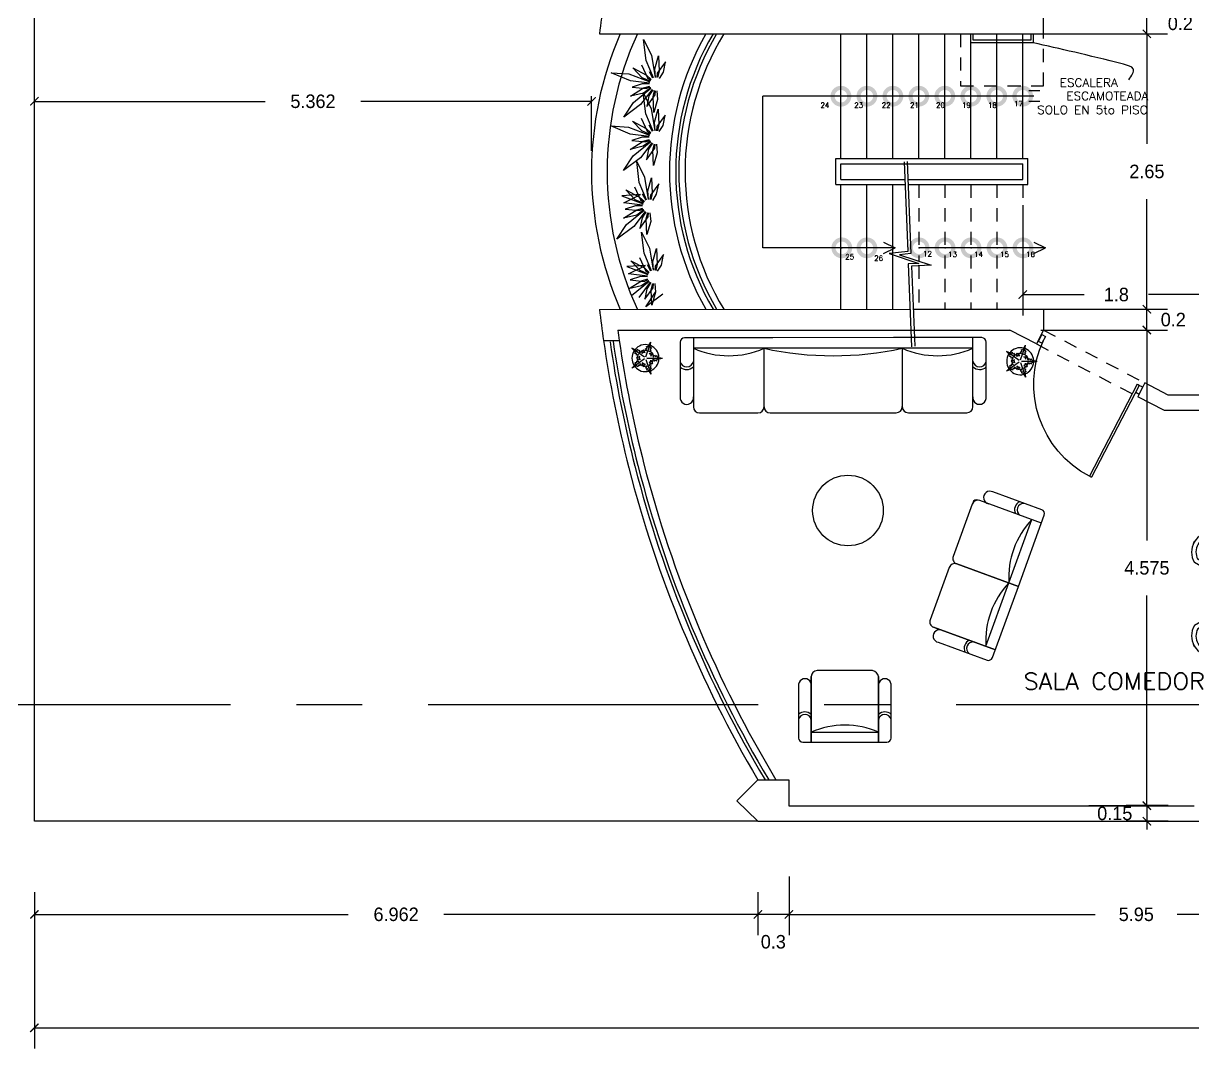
# Model space of a CAD drawing. Header units: millimetres. Extents: x 223 to 336, y 70 to 137.
# Drawn here: x 241.88 to 253.14, y 119.26 to 129.12 of the extents above; entities that cross this region are included whole.
import ezdxf

# ---------------------------------------------------------------- set-up
doc = ezdxf.new("R2010")
doc.units = ezdxf.units.MM
doc.linetypes.add('CENTERX2', pattern=[101.6, 63.5, -12.7, 12.7, -12.7])
doc.linetypes.add('HIDDEN', pattern=[9.525, 6.35, -3.175])
for name, color, linetype in [('CORTE', 230, 'Continuous'), ('linea-corte', 140, 'CENTERX2'), ('MUEBLES', 253, 'Continuous'), ('MUROS', 5, 'Continuous'), ('MUROS-BAJOS', 40, 'Continuous'), ('pisos', 8, 'Continuous'), ('PLANTAS', 3, 'Continuous'), ('PROYECCIONES', 6, 'HIDDEN'), ('PUERTAS', 2, 'Continuous'), ('TEXTOS', 4, 'Continuous')]:
    doc.layers.add(name, color=color, linetype=linetype)
doc.layers.add('COTAS', color=3, linetype='Continuous', lineweight=9)
doc.layers.add('VENTANAS', color=250, linetype='Continuous', plot=False)
doc.styles.add('ROMANS', font='romans.shx', dxfattribs={"height": 0.05})
doc.dimstyles.new('ISO-25', dxfattribs={"dimtxt": 0.13, "dimasz": 0.08, "dimexe": 0.2, "dimexo": 0.2, "dimgap": 0.2, "dimtad": 0, "dimtih": 1, "dimtoh": 1, "dimdec": 3, "dimdsep": 46, "dimtxsty": 'Standard', "dimblk": 'ARCHTICK', "dimcen": 3, "dimadec": 0, "dimazin": 0, "dimtfac": 1, "dimtdec": 3, "dimtmove": 0, "dimatfit": 3, "dimldrblk": 'ARCHTICK', "dimfxl": 1, "dimarcsym": 0})

# ---------------------------------------------------------------- blocks, each defined once
blk = doc.blocks.new('_ARCHTICK')
at = {"color": 0, "linetype": 'ByBlock', "const_width": 0.15}
blk.add_lwpolyline([(-0.5, -0.5), (0.5, 0.5)], dxfattribs=at)
blk = doc.blocks.new('*D161')
at = {"layer": 'COTAS', "color": 0, "lineweight": -2, "ltscale": 0.05, "transparency": 16777216}
for p, q in [((241.983, 120.764), (241.983, 120.35)), ((248.945, 120.764), (248.945, 120.35)), ((241.983, 120.55), (245.004, 120.55)), ((248.945, 120.55), (245.924, 120.55))]:
    blk.add_line(p, q, dxfattribs=at)
at = {"layer": 'Defpoints', "color": 0, "ltscale": 0.05, "transparency": 16777216}
for p in [(241.983, 120.964), (248.945, 120.964), (241.983, 120.55)]:
    blk.add_point(p, dxfattribs=at)
at = {"layer": 'COTAS', "color": 0, "lineweight": -2, "ltscale": 0.05, "transparency": 16777216, "xscale": 0.08, "yscale": 0.08, "zscale": 0.08, "rotation": 180}
blk.add_blockref('_ARCHTICK', (241.983, 120.55), dxfattribs=at)
at = {"layer": 'COTAS', "color": 0, "lineweight": -2, "ltscale": 0.05, "transparency": 16777216, "xscale": 0.08, "yscale": 0.08, "zscale": 0.08}
blk.add_blockref('_ARCHTICK', (248.945, 120.55), dxfattribs=at)
at = {"layer": 'COTAS', "color": 0, "ltscale": 0.05, "transparency": 16777216, "insert": (245.464, 120.55), "char_height": 0.13, "attachment_point": 5}
blk.add_mtext('6.962', dxfattribs=at)
blk = doc.blocks.new('*D162')
at = {"layer": 'COTAS', "color": 0, "lineweight": -2, "ltscale": 0.05, "transparency": 16777216}
for p, q in [((241.983, 120.764), (241.983, 119.259)), ((278.043, 120.764), (278.043, 119.259)), ((241.983, 119.459), (259.564, 119.459)), ((278.043, 119.459), (260.462, 119.459))]:
    blk.add_line(p, q, dxfattribs=at)
at = {"layer": 'Defpoints', "color": 0, "ltscale": 0.05, "transparency": 16777216}
for p in [(241.983, 120.964), (278.043, 120.964), (278.043, 119.459)]:
    blk.add_point(p, dxfattribs=at)
at = {"layer": 'COTAS', "color": 0, "lineweight": -2, "ltscale": 0.05, "transparency": 16777216, "xscale": 0.08, "yscale": 0.08, "zscale": 0.08, "rotation": 180}
blk.add_blockref('_ARCHTICK', (241.983, 119.459), dxfattribs=at)
at = {"layer": 'COTAS', "color": 0, "lineweight": -2, "ltscale": 0.05, "transparency": 16777216, "xscale": 0.08, "yscale": 0.08, "zscale": 0.08}
blk.add_blockref('_ARCHTICK', (278.043, 119.459), dxfattribs=at)
at = {"layer": 'COTAS', "color": 0, "ltscale": 0.05, "transparency": 16777216, "insert": (260.013, 119.459), "char_height": 0.13, "attachment_point": 5}
blk.add_mtext('36.06', dxfattribs=at)
blk = doc.blocks.new('*D176')
at = {"layer": 'COTAS', "color": 0, "lineweight": -2, "ltscale": 0.05, "transparency": 16777216}
for p, q in [((251.67, 126.171), (252.889, 126.171)), ((252.689, 126.171), (252.689, 124.148)), ((252.689, 121.596), (252.689, 123.618)), ((252.129, 121.596), (252.889, 121.596))]:
    blk.add_line(p, q, dxfattribs=at)
at = {"layer": 'Defpoints', "color": 0, "ltscale": 0.05, "transparency": 16777216}
for p in [(251.47, 126.171), (252.689, 126.171), (251.929, 121.596)]:
    blk.add_point(p, dxfattribs=at)
at = {"layer": 'COTAS', "color": 0, "lineweight": -2, "ltscale": 0.05, "transparency": 16777216, "xscale": 0.08, "yscale": 0.08, "zscale": 0.08}
for p, rotation in [((252.689, 126.171), 90), ((252.689, 121.596), 270)]:
    blk.add_blockref('_ARCHTICK', p, dxfattribs=dict(at, rotation=rotation))
at = {"layer": 'COTAS', "color": 0, "ltscale": 0.05, "transparency": 16777216, "insert": (252.689, 123.883), "char_height": 0.13, "attachment_point": 5}
blk.add_mtext('4.575', dxfattribs=at)
blk = doc.blocks.new('Comedor')
at = {"layer": 'MUEBLES'}
for p, q in [((-0.603, 1.014), (-0.576, 1.029)), ((-0.261, 0.752), (-0.394, 0.982)), ((-0.218, 0.777), (-0.358, 1.019)), ((0.218, 0.777), (0.358, 1.019)), ((0.261, 0.752), (0.394, 0.982)), ((0.576, 1.029), (0.603, 1.014)), ((-0.564, 0.577), (-0.704, 0.819)), ((-0.521, 0.602), (-0.653, 0.832)), ((0.521, 0.602), (0.653, 0.832)), ((0.564, 0.577), (0.704, 0.819)), ((-0.564, 0.577), (-0.218, 0.777)), ((0.218, 0.777), (0.564, 0.577)), ((-0.782, 0.2), (-1.062, 0.2)), ((-0.782, 0.15), (-1.047, 0.15)), ((-0.782, -0.2), (-0.782, 0.2)), ((0.782, 0.2), (1.062, 0.2)), ((0.782, 0.2), (0.782, -0.2)), ((0.782, 0.15), (1.047, 0.15)), ((-1.179, -0.015), (-1.179, 0.015)), ((1.179, 0.015), (1.179, -0.015)), ((-0.782, -0.2), (-1.062, -0.2)), ((-0.782, -0.15), (-1.047, -0.15)), ((0.782, -0.15), (1.047, -0.15)), ((0.782, -0.2), (1.062, -0.2)), ((-0.564, -0.577), (-0.704, -0.819)), ((-0.521, -0.602), (-0.653, -0.832)), ((-0.218, -0.777), (-0.564, -0.577)), ((0.564, -0.577), (0.218, -0.777)), ((0.521, -0.602), (0.653, -0.832)), ((0.564, -0.577), (0.704, -0.819)), ((-0.261, -0.752), (-0.394, -0.982)), ((-0.218, -0.777), (-0.358, -1.019)), ((0.218, -0.777), (0.358, -1.019)), ((0.261, -0.752), (0.394, -0.982)), ((-0.576, -1.029), (-0.603, -1.014)), ((0.603, -1.014), (0.576, -1.029))]:
    blk.add_line(p, q, dxfattribs=at)
blk.add_circle((0, 0), 0.7, dxfattribs=at)
for centre, radius, start, end in [((-0.476, 0.824), 0.228, 58.836, 181.164), ((-0.476, 0.824), 0.178, 62.4699, 177.5301), ((0.476, 0.824), 0.228, 358.836, 121.164), ((0.476, 0.824), 0.178, 2.4699, 117.5301), ((-0.952, 0), 0.228, 118.836, 241.164), ((-0.952, 0), 0.178, 122.4699, 237.5301), ((0.952, 0), 0.178, 302.4699, 57.5301), ((0.952, 0), 0.228, 298.836, 61.164), ((-0.476, -0.824), 0.228, 178.836, 301.164), ((-0.476, -0.824), 0.178, 182.4699, 297.5301), ((0.476, -0.824), 0.228, 238.836, 1.164), ((0.476, -0.824), 0.178, 242.4699, 357.5301)]:
    blk.add_arc(centre, radius, start, end, dxfattribs=at)
blk = doc.blocks.new('*D178')
at = {"layer": 'COTAS', "color": 0, "lineweight": -2, "ltscale": 0.05, "transparency": 16777216}
for p, q in [((255.928, 121.246), (255.928, 120.35)), ((249.245, 120.914), (249.245, 120.35)), ((249.245, 120.55), (252.192, 120.55)), ((255.928, 120.55), (252.982, 120.55))]:
    blk.add_line(p, q, dxfattribs=at)
at = {"layer": 'Defpoints', "color": 0, "ltscale": 0.05, "transparency": 16777216}
for p in [(255.928, 121.446), (249.245, 121.114), (249.245, 120.55)]:
    blk.add_point(p, dxfattribs=at)
at = {"layer": 'COTAS', "color": 0, "lineweight": -2, "ltscale": 0.05, "transparency": 16777216, "xscale": 0.08, "yscale": 0.08, "zscale": 0.08, "rotation": 180}
blk.add_blockref('_ARCHTICK', (249.245, 120.55), dxfattribs=at)
at = {"layer": 'COTAS', "color": 0, "lineweight": -2, "ltscale": 0.05, "transparency": 16777216, "xscale": 0.08, "yscale": 0.08, "zscale": 0.08}
blk.add_blockref('_ARCHTICK', (255.928, 120.55), dxfattribs=at)
at = {"layer": 'COTAS', "color": 0, "ltscale": 0.05, "transparency": 16777216, "insert": (252.587, 120.55), "char_height": 0.13, "attachment_point": 5}
blk.add_mtext('5.95', dxfattribs=at)
blk = doc.blocks.new('*D179')
at = {"layer": 'COTAS', "color": 0, "lineweight": -2, "ltscale": 0.05, "transparency": 16777216}
for p, q in [((249.245, 120.914), (249.245, 120.35)), ((248.945, 120.764), (248.945, 120.35)), ((248.945, 120.55), (248.865, 120.55)), ((249.245, 120.55), (248.945, 120.55)), ((249.245, 120.55), (249.325, 120.55))]:
    blk.add_line(p, q, dxfattribs=at)
at = {"layer": 'Defpoints', "color": 0, "ltscale": 0.05, "transparency": 16777216}
for p in [(249.245, 121.114), (248.945, 120.964), (248.945, 120.55)]:
    blk.add_point(p, dxfattribs=at)
at = {"layer": 'COTAS', "color": 0, "lineweight": -2, "ltscale": 0.05, "transparency": 16777216, "xscale": 0.08, "yscale": 0.08, "zscale": 0.08}
blk.add_blockref('_ARCHTICK', (248.945, 120.55), dxfattribs=at)
at = {"layer": 'COTAS', "color": 0, "lineweight": -2, "ltscale": 0.05, "transparency": 16777216, "xscale": 0.08, "yscale": 0.08, "zscale": 0.08, "rotation": 180}
blk.add_blockref('_ARCHTICK', (249.245, 120.55), dxfattribs=at)
at = {"layer": 'COTAS', "color": 0, "ltscale": 0.05, "transparency": 16777216, "insert": (249.094, 120.286), "char_height": 0.13, "attachment_point": 5}
blk.add_mtext('0.3', dxfattribs=at)
blk = doc.blocks.new('*D203')
at = {"layer": 'COTAS', "color": 0, "lineweight": -2, "ltscale": 0.05, "transparency": 16777216}
for p, q in [((251.495, 127.371), (251.495, 126.312)), ((253.295, 126.696), (253.295, 126.312)), ((251.495, 126.512), (252.086, 126.512)), ((253.295, 126.512), (252.703, 126.512))]:
    blk.add_line(p, q, dxfattribs=at)
at = {"layer": 'Defpoints', "color": 0, "ltscale": 0.05, "transparency": 16777216}
for p in [(251.495, 127.571), (253.295, 126.896), (251.495, 126.512)]:
    blk.add_point(p, dxfattribs=at)
at = {"layer": 'COTAS', "color": 0, "lineweight": -2, "ltscale": 0.05, "transparency": 16777216, "xscale": 0.08, "yscale": 0.08, "zscale": 0.08, "rotation": 180}
blk.add_blockref('_ARCHTICK', (251.495, 126.512), dxfattribs=at)
at = {"layer": 'COTAS', "color": 0, "lineweight": -2, "ltscale": 0.05, "transparency": 16777216, "xscale": 0.08, "yscale": 0.08, "zscale": 0.08}
blk.add_blockref('_ARCHTICK', (253.295, 126.512), dxfattribs=at)
at = {"layer": 'COTAS', "color": 0, "ltscale": 0.05, "transparency": 16777216, "insert": (252.395, 126.512), "char_height": 0.13, "attachment_point": 5}
blk.add_mtext('1.8', dxfattribs=at)
blk = doc.blocks.new('Mace022d')
for p, q in [((-0.0093, 0.0425), (-0.004, 0.0436)), ((-0.004, 0.0436), (0, 0.0624)), ((0.004, 0.0436), (0, 0.0624)), ((0, 0.0053), (0, 0.05)), ((0.0093, 0.0425), (0.004, 0.0436)), ((-0.0402, 0.0173), (-0.0593, 0.0193)), ((-0.0427, 0.0096), (-0.0593, 0.0192)), ((-0.0051, 0.0017), (-0.0476, 0.0155)), ((-0.0433, 0.0043), (-0.0427, 0.0096)), ((-0.0366, 0.006), (-0.0433, 0.0043)), ((-0.0375, 0.022), (-0.0402, 0.0173)), ((-0.0331, 0.0166), (-0.0375, 0.022)), ((-0.0354, 0.0002), (-0.0366, 0.006)), ((-0.0285, 0.0051), (-0.0354, 0.0002)), ((-0.0288, 0.0206), (-0.0331, 0.0166)), ((-0.0306, -0.009), (-0.0285, 0.0051)), ((-0.026, 0.0127), (-0.0288, 0.0206)), ((-0.0195, 0.0253), (-0.026, 0.0127)), ((-0.0168, 0.0133), (-0.0195, 0.0253)), ((-0.018, 0.0264), (-0.004, 0.0287)), ((-0.0075, 0.0201), (-0.018, 0.0264)), ((-0.0134, 0.0184), (-0.0168, 0.0133)), ((-0.0134, 0.0184), (-0.0075, 0.0201)), ((-0.0107, 0.0337), (-0.0056, 0.0367)), ((-0.004, 0.0287), (-0.0107, 0.0337)), ((-0.0056, 0.0367), (-0.0093, 0.0425)), ((0.004, 0.0287), (0.0107, 0.0337)), ((0.018, 0.0264), (0.004, 0.0287)), ((0.0051, 0.0017), (0.0476, 0.0155)), ((0.0056, 0.0367), (0.0093, 0.0425)), ((0.0107, 0.0337), (0.0056, 0.0367)), ((0.0075, 0.0201), (0.018, 0.0264)), ((0.0134, 0.0184), (0.0075, 0.0201)), ((0.0134, 0.0184), (0.0168, 0.0133)), ((0.0168, 0.0133), (0.0195, 0.0253)), ((0.0195, 0.0253), (0.026, 0.0127)), ((0.026, 0.0127), (0.0288, 0.0206)), ((0.0285, 0.0051), (0.0354, 0.0002)), ((0.0306, -0.009), (0.0285, 0.0051)), ((0.0288, 0.0206), (0.0331, 0.0166)), ((0.0331, 0.0166), (0.0375, 0.022)), ((0.0354, 0.0002), (0.0366, 0.006)), ((0.0366, 0.006), (0.0433, 0.0043)), ((0.0375, 0.022), (0.0402, 0.0173)), ((0.0402, 0.0173), (0.0593, 0.0193)), ((0.0427, 0.0096), (0.0593, 0.0192)), ((0.0433, 0.0043), (0.0427, 0.0096)), ((-0.0289, -0.0329), (-0.0367, -0.0504)), ((-0.0224, -0.0376), (-0.0366, -0.0505)), ((-0.0261, -0.0264), (-0.0325, -0.0289)), ((-0.0325, -0.0289), (-0.0289, -0.0329)), ((-0.0214, -0.0009), (-0.0306, -0.009)), ((-0.0178, -0.0118), (-0.0301, -0.0107)), ((-0.0301, -0.0107), (-0.0201, -0.0209)), ((-0.0031, -0.0043), (-0.0294, -0.0405)), ((-0.0201, -0.0209), (-0.0285, -0.021)), ((-0.0285, -0.021), (-0.0261, -0.0264)), ((-0.0174, -0.0398), (-0.0224, -0.0376)), ((-0.0216, -0.007), (-0.0214, -0.0009)), ((-0.0216, -0.007), (-0.0178, -0.0118)), ((-0.017, -0.0329), (-0.0174, -0.0398)), ((-0.0111, -0.0336), (-0.017, -0.0329)), ((-0.0136, -0.0255), (-0.0111, -0.0336)), ((-0.0009, -0.0319), (-0.0136, -0.0255)), ((-0.0057, -0.0206), (-0.0009, -0.0319)), ((0, -0.0227), (-0.0057, -0.0206)), ((0, -0.0227), (0.0057, -0.0206)), ((0.0057, -0.0206), (0.0009, -0.0319)), ((0.0009, -0.0319), (0.0136, -0.0255)), ((0.0031, -0.0043), (0.0294, -0.0405)), ((0.0136, -0.0255), (0.0111, -0.0336)), ((0.0111, -0.0336), (0.017, -0.0329)), ((0.017, -0.0329), (0.0174, -0.0398)), ((0.0174, -0.0398), (0.0224, -0.0376)), ((0.0216, -0.007), (0.0178, -0.0118)), ((0.0178, -0.0118), (0.0301, -0.0107)), ((0.0301, -0.0107), (0.0201, -0.0209)), ((0.0201, -0.0209), (0.0285, -0.021)), ((0.0214, -0.0009), (0.0306, -0.009)), ((0.0216, -0.007), (0.0214, -0.0009)), ((0.0224, -0.0376), (0.0366, -0.0505)), ((0.0285, -0.021), (0.0261, -0.0264)), ((0.0261, -0.0264), (0.0325, -0.0289)), ((0.0325, -0.0289), (0.0289, -0.0329)), ((0.0289, -0.0329), (0.0367, -0.0504))]:
    blk.add_line(p, q)
for start, end in [(93.0836, 158.9164), (21.0836, 86.9164), (165.0836, 230.9164), (309.0836, 14.9164), (237.0836, 302.9164)]:
    blk.add_arc((0, 0), 0.05, start, end)
blk = doc.blocks.new('*D205')
at = {"layer": 'COTAS', "color": 0, "lineweight": -2, "ltscale": 0.05, "transparency": 16777216}
for p, q in [((251.695, 126.371), (252.889, 126.371)), ((252.689, 126.371), (252.689, 126.451)), ((252.689, 126.171), (252.689, 126.371)), ((252.689, 126.171), (252.689, 126.371)), ((251.67, 126.171), (252.889, 126.171)), ((252.689, 126.171), (252.689, 126.091))]:
    blk.add_line(p, q, dxfattribs=at)
at = {"layer": 'Defpoints', "color": 0, "ltscale": 0.05, "transparency": 16777216}
for p in [(251.495, 126.371), (252.689, 126.371), (251.47, 126.171)]:
    blk.add_point(p, dxfattribs=at)
at = {"layer": 'COTAS', "color": 0, "lineweight": -2, "ltscale": 0.05, "transparency": 16777216, "xscale": 0.08, "yscale": 0.08, "zscale": 0.08}
for p, rotation in [((252.689, 126.371), 270), ((252.689, 126.171), 90)]:
    blk.add_blockref('_ARCHTICK', p, dxfattribs=dict(at, rotation=rotation))
at = {"layer": 'COTAS', "color": 0, "ltscale": 0.05, "transparency": 16777216, "insert": (252.943, 126.271), "char_height": 0.13, "attachment_point": 5}
blk.add_mtext('0.2', dxfattribs=at)
blk = doc.blocks.new('*D206')
at = {"layer": 'COTAS', "color": 0, "lineweight": -2, "ltscale": 0.05, "transparency": 16777216}
for p, q in [((251.695, 129.021), (252.889, 129.021)), ((252.689, 129.021), (252.689, 127.961)), ((252.689, 126.371), (252.689, 127.431)), ((251.695, 126.371), (252.889, 126.371))]:
    blk.add_line(p, q, dxfattribs=at)
at = {"layer": 'Defpoints', "color": 0, "ltscale": 0.05, "transparency": 16777216}
for p in [(251.495, 129.021), (252.689, 129.021), (251.495, 126.371)]:
    blk.add_point(p, dxfattribs=at)
at = {"layer": 'COTAS', "color": 0, "lineweight": -2, "ltscale": 0.05, "transparency": 16777216, "xscale": 0.08, "yscale": 0.08, "zscale": 0.08}
for p, rotation in [((252.689, 129.021), 90), ((252.689, 126.371), 270)]:
    blk.add_blockref('_ARCHTICK', p, dxfattribs=dict(at, rotation=rotation))
at = {"layer": 'COTAS', "color": 0, "ltscale": 0.05, "transparency": 16777216, "insert": (252.689, 127.696), "char_height": 0.13, "attachment_point": 5}
blk.add_mtext('2.65', dxfattribs=at)
blk = doc.blocks.new('*D207')
at = {"layer": 'COTAS', "color": 0, "lineweight": -2, "ltscale": 0.05, "transparency": 16777216}
for p, q in [((252.689, 129.221), (252.689, 129.301)), ((251.67, 129.221), (252.889, 129.221)), ((252.689, 129.021), (252.689, 129.221)), ((252.689, 129.021), (252.689, 129.221)), ((251.695, 129.021), (252.889, 129.021)), ((252.689, 129.021), (252.689, 128.941))]:
    blk.add_line(p, q, dxfattribs=at)
at = {"layer": 'Defpoints', "color": 0, "ltscale": 0.05, "transparency": 16777216}
for p in [(251.47, 129.221), (252.689, 129.221), (251.495, 129.021)]:
    blk.add_point(p, dxfattribs=at)
at = {"layer": 'COTAS', "color": 0, "lineweight": -2, "ltscale": 0.05, "transparency": 16777216, "xscale": 0.08, "yscale": 0.08, "zscale": 0.08}
for p, rotation in [((252.689, 129.221), 270), ((252.689, 129.021), 90)]:
    blk.add_blockref('_ARCHTICK', p, dxfattribs=dict(at, rotation=rotation))
at = {"layer": 'COTAS', "color": 0, "ltscale": 0.05, "transparency": 16777216, "insert": (253.011, 129.121), "char_height": 0.13, "attachment_point": 5}
blk.add_mtext('0.2', dxfattribs=at)
blk = doc.blocks.new('_DOTSMALL')
at = {"color": 0, "linetype": 'ByBlock', "const_width": 0.5}
blk.add_lwpolyline([(-0.0625, 0, 1), (0.0625, 0, 1)], format="xyb", close=True, dxfattribs=at)
blk = doc.blocks.new('P')
at = {"layer": 'PUERTAS', "color": 1}
for p, q in [((0, -0.946), (0.912, -0.946)), ((0, -0.966), (0, -0.949)), ((0, -0.966), (0.912, -0.966)), ((0.912, -0.946), (0.912, -0.966))]:
    blk.add_line(p, q, dxfattribs=at)
for points in [[(0, 0), (0, -0.034), (0.068, -0.034), (0.068, 0)], [(0, -1), (0, -0.966), (0.068, -0.966), (0.068, -1)]]:
    blk.add_lwpolyline(points, close=True, dxfattribs=at)
at = {"layer": 'PUERTAS'}
blk.add_arc((0, -0.946), 0.912, 0, 87.4552, dxfattribs=at)
blk = doc.blocks.new('*D287')
at = {"layer": 'COTAS', "color": 0, "lineweight": -2, "ltscale": 0.05, "transparency": 16777216}
for p, q in [((241.983, 127.896), (241.983, 128.421)), ((247.345, 127.896), (247.345, 128.421)), ((241.983, 128.371), (244.204, 128.371)), ((247.345, 128.371), (245.124, 128.371))]:
    blk.add_line(p, q, dxfattribs=at)
at = {"layer": 'Defpoints', "color": 0, "ltscale": 0.05, "transparency": 16777216}
for p in [(247.345, 128.371), (241.983, 127.696), (247.345, 127.696)]:
    blk.add_point(p, dxfattribs=at)
at = {"layer": 'COTAS', "color": 0, "lineweight": -2, "ltscale": 0.05, "transparency": 16777216, "xscale": 0.08, "yscale": 0.08, "zscale": 0.08, "rotation": 180}
blk.add_blockref('_ARCHTICK', (241.983, 128.371), dxfattribs=at)
at = {"layer": 'COTAS', "color": 0, "lineweight": -2, "ltscale": 0.05, "transparency": 16777216, "xscale": 0.08, "yscale": 0.08, "zscale": 0.08}
blk.add_blockref('_ARCHTICK', (247.345, 128.371), dxfattribs=at)
at = {"layer": 'COTAS', "color": 0, "ltscale": 0.05, "transparency": 16777216, "insert": (244.664, 128.371), "char_height": 0.13, "attachment_point": 5}
blk.add_mtext('5.362', dxfattribs=at)
blk = doc.blocks.new('*D461')
at = {"layer": 'COTAS', "color": 0, "lineweight": -2, "ltscale": 0.05, "transparency": 16777216}
for p, q in [((252.689, 121.596), (252.689, 121.676)), ((252.895, 121.596), (252.489, 121.596)), ((252.689, 121.596), (252.689, 121.446)), ((252.689, 121.596), (252.689, 121.446)), ((252.895, 121.446), (252.489, 121.446)), ((252.689, 121.446), (252.689, 121.366))]:
    blk.add_line(p, q, dxfattribs=at)
at = {"layer": 'Defpoints', "color": 0, "ltscale": 0.05, "transparency": 16777216}
for p in [(253.095, 121.596), (252.689, 121.446), (253.095, 121.446)]:
    blk.add_point(p, dxfattribs=at)
at = {"layer": 'COTAS', "color": 0, "lineweight": -2, "ltscale": 0.05, "transparency": 16777216, "xscale": 0.08, "yscale": 0.08, "zscale": 0.08}
for p, rotation in [((252.689, 121.596), 270), ((252.689, 121.446), 90)]:
    blk.add_blockref('_ARCHTICK', p, dxfattribs=dict(at, rotation=rotation))
at = {"layer": 'COTAS', "color": 0, "ltscale": 0.05, "transparency": 16777216, "insert": (252.38, 121.521), "char_height": 0.13, "attachment_point": 5}
blk.add_mtext('0.15', dxfattribs=at)

msp = doc.modelspace()

# ---------------------------------------------------------------- linework, layer by layer
at = {"layer": 'CORTE'}
for p, q in [((250.35217, 127.78814), (250.3876, 126.9256)), ((250.38227, 127.7921), (250.41862, 126.90704)), ((250.3876, 126.9256), (250.20928, 126.90773)), ((250.20928, 126.90773), (250.49599, 126.81156)), ((250.41862, 126.90704), (250.30981, 126.89614)), ((250.30981, 126.89614), (250.61329, 126.79435)), ((250.49599, 126.81156), (250.39245, 126.80737)), ((250.39245, 126.80737), (250.42517, 126.01088)), ((250.61329, 126.79435), (250.42357, 126.78666)), ((250.42357, 126.78666), (250.45527, 126.01485))]:
    msp.add_line(p, q, dxfattribs=at)
at = {"layer": 'COTAS', "ltscale": 0.05}
for p, q in [((252.68875, 121.59582), (252.68875, 121.75582)), ((252.42911, 121.59582), (252.88875, 121.59582))]:
    msp.add_line(p, q, dxfattribs=at)
at = {"layer": 'linea-corte', "ltscale": 0.05}
msp.add_line((279.42895, 122.5646), (240.85601, 122.5646), dxfattribs=at)
at = {"layer": 'MUEBLES'}
for p, q in [((248.19753, 126.05493), (248.19753, 125.52929)), ((249.09056, 126.09745), (248.24006, 126.09745)), ((248.32511, 126.09745), (248.32511, 125.43406)), ((250.27312, 126.09792), (248.77423, 126.09745)), ((251.09975, 126.09792), (250.24925, 126.09792)), ((251.0147, 125.43453), (251.0147, 126.09792)), ((251.14227, 125.52975), (251.14227, 126.05539)), ((249.00551, 125.99539), (248.32511, 125.99539)), ((250.3343, 125.99586), (249.00551, 125.99539)), ((249.00551, 125.43406), (249.00551, 125.99539)), ((251.0147, 125.99586), (250.3343, 125.99586)), ((250.3343, 125.99586), (250.3343, 125.43453)), ((248.38464, 125.37453), (248.94597, 125.37453)), ((249.06504, 125.37453), (250.27476, 125.37499)), ((250.39383, 125.37499), (250.95516, 125.37499)), ((251.6775, 124.44228), (251.20708, 124.6135)), ((251.00763, 124.49646), (250.82479, 123.9941)), ((251.674, 124.31426), (251.0803, 124.53034)), ((251.36103, 123.73858), (251.58266, 124.3475)), ((251.45237, 123.70534), (251.70171, 124.39037)), ((250.786, 123.88754), (250.60316, 123.38518)), ((251.45237, 123.70534), (250.85867, 123.92142)), ((250.85867, 123.92142), (251.45237, 123.70534)), ((251.13941, 123.12966), (251.36103, 123.73858)), ((251.20304, 123.0203), (251.45237, 123.70534)), ((250.63705, 123.3125), (251.23074, 123.09641)), ((251.23074, 123.09641), (250.63705, 123.3125)), ((250.68071, 123.16731), (251.15113, 122.99609)), ((250.05012, 122.89475), (249.51552, 122.89475)), ((249.45882, 122.20625), (249.45882, 122.83805)), ((249.45882, 122.83805), (249.45882, 122.20625)), ((250.10682, 122.83805), (250.10682, 122.20625)), ((250.10682, 122.20625), (250.10682, 122.83805)), ((249.33732, 122.74736), (249.33732, 122.24675)), ((250.22832, 122.24675), (250.22832, 122.74736)), ((249.45882, 122.30345), (250.10682, 122.30345)), ((249.37782, 122.20625), (250.18782, 122.20625))]:
    msp.add_line(p, q, dxfattribs=at)
at = {"layer": 'MUEBLES', "ltscale": 0.05}
msp.add_circle((249.81243, 124.43532), 0.33998, dxfattribs=at)
at = {"layer": 'MUEBLES'}
for centre, radius, start, end in [((248.24006, 126.05493), 0.04253, 90, 180), ((251.09975, 126.05539), 0.04253, 360, 90), ((248.66531, 126.76736), 0.8436, 246.217247, 293.782753), ((249.66883, 129.04071), 3.11673, 257.711902, 282.328326), ((250.6745, 126.76782), 0.8436, 246.217247, 293.782753), ((248.26081, 125.88193), 0.06537, 193.504442, 349.599709), ((248.26081, 125.88193), 0.09089, 225.873456, 315.027401), ((251.07899, 125.88239), 0.06537, 190.400291, 346.495558), ((251.07899, 125.88239), 0.09089, 224.972599, 314.126544), ((248.26132, 125.52055), 0.06438, 172.197711, 7.802289), ((251.07848, 125.52101), 0.06438, 172.197711, 7.802289), ((248.38464, 125.43406), 0.05954, 180, 270), ((248.94597, 125.43406), 0.05954, 270, 0), ((249.06504, 125.43406), 0.05954, 180, 270), ((250.27476, 125.43453), 0.05954, 270, 0), ((250.39383, 125.43453), 0.05954, 180, 270), ((250.95516, 125.43453), 0.05954, 270, 0), ((251.17848, 124.55926), 0.06132, 62.197711, 257.802289), ((251.06091, 124.47706), 0.0567, 70, 160), ((251.05123, 124.49783), 0.0405, 70, 160), ((251.50206, 124.442), 0.08656, 115.873456, 205.027401), ((251.50206, 124.442), 0.06226, 83.504442, 239.599709), ((251.66365, 124.40422), 0.0405, 340, 70), ((252.16272, 123.79158), 0.80343, 136.217247, 183.782753), ((250.87807, 123.9747), 0.0567, 160, 250), ((250.83928, 123.86814), 0.0567, 70, 160), ((251.94109, 123.18266), 0.80343, 136.217247, 183.782753), ((250.65644, 123.36578), 0.0567, 160, 250), ((250.69367, 123.22725), 0.06132, 62.197711, 257.802289), ((251.01692, 123.10908), 0.08656, 114.972599, 204.126544), ((251.01692, 123.10908), 0.06226, 80.400291, 236.495558), ((251.16498, 123.03415), 0.0405, 250, 340), ((249.51552, 122.83805), 0.0567, 90, 180), ((250.03452, 122.82245), 0.07396, 12.17151, 77.82849), ((249.39807, 122.75568), 0.06132, 352.197711, 187.802289), ((250.16757, 122.75568), 0.06132, 352.197711, 187.802289), ((249.39758, 122.41151), 0.06226, 10.400291, 166.495558), ((249.39758, 122.41151), 0.08656, 44.972599, 134.126544), ((250.16805, 122.41151), 0.08656, 45.873456, 135.027401), ((250.16805, 122.41151), 0.06226, 13.504442, 169.599709), ((249.78282, 121.56824), 0.80343, 66.217247, 113.782753), ((249.37782, 122.24675), 0.0405, 180, 270), ((250.18782, 122.24675), 0.0405, 270, 0)]:
    msp.add_arc(centre, radius, start, end, dxfattribs=at)
at = {"layer": 'MUROS'}
for p, q in [((251.69473, 129.02082), (251.69473, 129.22082)), ((247.42135, 129.02035), (251.69473, 129.02082)), ((247.42135, 126.37035), (250.41038, 126.37082)), ((250.44064, 126.37082), (251.69473, 126.37082)), ((251.69473, 126.37082), (251.69473, 126.17082)), ((247.5977, 126.17035), (251.37003, 126.17081)), ((251.62544, 126.03778), (251.36994, 126.17085)), ((251.69473, 126.17082), (251.62544, 126.03778)), ((247.46018, 126.07035), (247.61172, 126.07035)), ((252.67034, 125.66269), (252.60105, 125.52965)), ((252.89473, 125.54582), (252.67034, 125.66269)), ((252.85801, 125.39582), (252.60105, 125.52965)), ((253.29473, 125.54582), (252.89473, 125.54582)), ((254.0735, 125.39582), (252.85801, 125.39582)), ((248.74316, 121.64378), (248.94473, 121.84535)), ((248.94473, 121.84535), (249.24473, 121.84535)), ((249.24473, 121.84535), (249.24473, 121.59535)), ((248.74316, 121.64378), (248.94473, 121.44535)), ((249.24473, 121.59535), (251.46974, 121.59582)), ((249.24473, 121.59535), (253.14312, 121.59582)), ((248.94473, 121.44535), (269.67876, 121.44582))]:
    msp.add_line(p, q, dxfattribs=at)
at = {"layer": 'MUROS', "ltscale": 0.05}
for radius, start, end in [(11.49453, 171.872779, 173.380674), (11.49453, 186.619326, 188.127221), (11.34453, 187.72543, 188.235422)]:
    msp.add_arc((258.83926, 127.69535), radius, start, end, dxfattribs=at)
at = {"layer": 'MUROS'}
for p in [(249.74473, 128.42053), (249.99473, 128.42057), (250.24473, 128.42061), (250.49473, 128.42082), (250.74473, 128.42082), (250.99473, 128.42082), (251.24473, 128.42082), (251.49473, 128.42082), (249.75345, 126.96187), (250.49684, 126.96187), (250.74684, 126.96187), (250.99684, 126.96187), (251.24684, 126.96187), (251.49684, 126.96187)]:
    msp.add_point(p, dxfattribs=at)
at = {"layer": 'MUROS-BAJOS', "ltscale": 0.05}
for p, q in [((249.74473, 127.82082), (249.74473, 129.02082)), ((249.99473, 127.82082), (249.99473, 129.02082)), ((250.24473, 127.82082), (250.24473, 129.02082)), ((250.49473, 127.82082), (250.49473, 129.02082)), ((250.74473, 127.82082), (250.74473, 129.02082)), ((250.99473, 127.82082), (250.99473, 129.02082)), ((251.24473, 127.82082), (251.24473, 129.02082)), ((251.49473, 127.82082), (251.49473, 129.02082)), ((249.74473, 126.37105), (249.74473, 127.57105)), ((249.99473, 126.37105), (249.99473, 127.57105)), ((250.24473, 126.37105), (250.24473, 127.57105))]:
    msp.add_line(p, q, dxfattribs=at)
at = {"layer": 'MUROS-BAJOS', "linetype": 'HIDDEN', "ltscale": 0.02}
for p, q in [((250.49473, 127.57082), (250.49473, 126.83411)), ((250.74473, 127.57082), (250.74473, 126.37082)), ((250.99473, 127.57082), (250.99473, 126.37082)), ((251.24473, 127.57082), (251.24473, 126.37082)), ((251.49473, 127.57082), (251.49473, 126.37082)), ((250.49473, 126.78954), (250.49473, 126.37082))]:
    msp.add_line(p, q, dxfattribs=at)
at = {"layer": 'MUROS-BAJOS'}
for centre, radius, start, end in [((250.65634, 127.69538), 3.3116, 156.415142, 203.584858), ((250.65634, 127.69538), 3.1616, 155.222516, 204.776613), ((250.77866, 127.69575), 2.68395, 150.425886, 209.588369), ((250.77866, 127.69575), 2.53395, 148.481509, 211.532599), ((258.83926, 127.69535), 11.49453, 188.127221, 194.355882), ((258.83926, 127.69535), 11.34453, 188.235422, 194.355882), ((258.83926, 127.69535), 11.49453, 194.355882, 210.593095), ((258.83926, 127.69535), 11.34453, 194.355882, 211.042046)]:
    msp.add_arc(centre, radius, start, end, dxfattribs=at)
at = {"layer": 'pisos'}
msp.add_line((241.98312, 121.44582), (241.98312, 133.94582), dxfattribs=at)
at = {"layer": 'pisos', "ltscale": 0.05}
for p, q in [((251.69473, 128.93944), (251.69473, 128.93944)), ((248.94473, 121.44535), (241.98312, 121.44582))]:
    msp.add_line(p, q, dxfattribs=at)
msp.add_spline([(252.51656, 128.57794), (252.55634, 128.68395), (252.46351, 128.72811), (251.59473, 128.93448)], degree=3, dxfattribs=at)
at = {"layer": 'PLANTAS'}
for p, q in [((247.86975, 128.76512), (247.84535, 128.96654)), ((247.84535, 128.96654), (247.92098, 128.8147)), ((247.82604, 128.72316), (247.88169, 128.59827)), ((247.94133, 128.59645), (247.86975, 128.76512)), ((247.92098, 128.8147), (247.95606, 128.60071)), ((247.95236, 128.68465), (247.9896, 128.80901)), ((248.05731, 128.7518), (247.97698, 128.64116)), ((247.9896, 128.80901), (247.99473, 128.66018)), ((248.03574, 128.65095), (248.05731, 128.7518)), ((247.53409, 128.64697), (247.7034, 128.63655)), ((247.72072, 128.5674), (247.53409, 128.64697)), ((247.7034, 128.63655), (247.90626, 128.55994)), ((247.83171, 128.5987), (247.74263, 128.69313)), ((247.74263, 128.69313), (247.87409, 128.62316)), ((247.87409, 128.62316), (247.91935, 128.58104)), ((247.9356, 128.59367), (247.90259, 128.65406)), ((247.96034, 128.60127), (247.95236, 128.68465)), ((247.97698, 128.64116), (247.97294, 128.60124)), ((247.99473, 128.66018), (247.98089, 128.59993)), ((247.99995, 128.59217), (248.03574, 128.65095)), ((247.71951, 128.42131), (247.84583, 128.50017)), ((247.90258, 128.54505), (247.72072, 128.5674)), ((247.83333, 128.5403), (247.7352, 128.50856)), ((247.7352, 128.50856), (247.87118, 128.49431)), ((247.74889, 128.35904), (247.91667, 128.49642)), ((247.90791, 128.56392), (247.83171, 128.5987)), ((247.90212, 128.5387), (247.83333, 128.5403)), ((247.84583, 128.50017), (247.90494, 128.51831)), ((247.91405, 128.49984), (247.84583, 128.45124)), ((247.87118, 128.49431), (247.90778, 128.51078)), ((247.88169, 128.59827), (247.91425, 128.57482)), ((247.84583, 128.45124), (247.71951, 128.42131)), ((247.92773, 128.48579), (247.81744, 128.33947)), ((247.84247, 128.45386), (247.9181, 128.30202)), ((247.86687, 128.25244), (247.84247, 128.45386)), ((247.87563, 128.32259), (247.95597, 128.43323)), ((247.89721, 128.42344), (247.87563, 128.32259)), ((247.933, 128.48222), (247.89721, 128.42344)), ((247.93821, 128.4142), (247.95206, 128.47446)), ((247.94335, 128.26537), (247.93821, 128.4142)), ((247.98059, 128.38974), (247.94335, 128.26537)), ((247.95597, 128.43323), (247.96, 128.47315)), ((247.97261, 128.47312), (247.98059, 128.38974)), ((247.65521, 128.21763), (247.74889, 128.35904)), ((247.81744, 128.33947), (247.65521, 128.21763)), ((247.9181, 128.30202), (247.95318, 128.08803)), ((247.94947, 128.17197), (247.98672, 128.29633)), ((247.98672, 128.29633), (247.99185, 128.1475)), ((247.73975, 128.18045), (247.87121, 128.11048)), ((247.82883, 128.08602), (247.73975, 128.18045)), ((247.82316, 128.21048), (247.8788, 128.08559)), ((247.93845, 128.08377), (247.86687, 128.25244)), ((247.95746, 128.08859), (247.94947, 128.17197)), ((248.05443, 128.23912), (247.97409, 128.12848)), ((248.03285, 128.13827), (248.05443, 128.23912)), ((247.71784, 128.05472), (247.53121, 128.13429)), ((247.53121, 128.13429), (247.70052, 128.12387)), ((247.70052, 128.12387), (247.90337, 128.04726)), ((247.8997, 128.03237), (247.71784, 128.05472)), ((247.90503, 128.05124), (247.82883, 128.08602)), ((247.87121, 128.11048), (247.91647, 128.06836)), ((247.8788, 128.08559), (247.91136, 128.06214)), ((247.93272, 128.08099), (247.89971, 128.14138)), ((247.97409, 128.12848), (247.97006, 128.08856)), ((247.99185, 128.1475), (247.97801, 128.08725)), ((247.99707, 128.07949), (248.03285, 128.13827)), ((247.71662, 127.90863), (247.84295, 127.98749)), ((247.84295, 127.93856), (247.71662, 127.90863)), ((247.83044, 128.02762), (247.73232, 127.99588)), ((247.73232, 127.99588), (247.8683, 127.98163)), ((247.746, 127.84636), (247.91379, 127.98374)), ((247.92485, 127.97311), (247.81456, 127.82679)), ((247.89924, 128.02602), (247.83044, 128.02762)), ((247.84295, 127.98749), (247.90205, 128.00563)), ((247.91117, 127.98716), (247.84295, 127.93856)), ((247.8683, 127.98163), (247.90489, 127.9981)), ((247.93011, 127.96954), (247.89433, 127.91076)), ((247.93533, 127.90152), (247.94917, 127.96178)), ((247.95309, 127.92055), (247.95712, 127.96047)), ((247.96972, 127.96044), (247.97771, 127.87706)), ((247.65233, 127.70495), (247.746, 127.84636)), ((247.81456, 127.82679), (247.65233, 127.70495)), ((247.87275, 127.80991), (247.95309, 127.92055)), ((247.89433, 127.91076), (247.87275, 127.80991)), ((247.94046, 127.75269), (247.93533, 127.90152)), ((247.97771, 127.87706), (247.94046, 127.75269)), ((247.77906, 127.79305), (247.85469, 127.64122)), ((247.80347, 127.59163), (247.77906, 127.79305)), ((247.87504, 127.42296), (247.80347, 127.59163)), ((247.85469, 127.64122), (247.88977, 127.42723)), ((247.88607, 127.51117), (247.92331, 127.63553)), ((247.92331, 127.63553), (247.92845, 127.4867)), ((247.67634, 127.51965), (247.8078, 127.44968)), ((247.76542, 127.42521), (247.67634, 127.51965)), ((247.75975, 127.54968), (247.8154, 127.42479)), ((247.86931, 127.42019), (247.8363, 127.48057)), ((247.89405, 127.42778), (247.88607, 127.51117)), ((247.99102, 127.57831), (247.91069, 127.46768)), ((247.92845, 127.4867), (247.9146, 127.42644)), ((247.93366, 127.41869), (247.96945, 127.47746)), ((247.96945, 127.47746), (247.99102, 127.57831)), ((247.81619, 127.47349), (247.63711, 127.46307)), ((247.63711, 127.46307), (247.83997, 127.38645)), ((247.65443, 127.39391), (247.81619, 127.47349)), ((247.8363, 127.37156), (247.65443, 127.39391)), ((247.76704, 127.36682), (247.66891, 127.33508)), ((247.84163, 127.39043), (247.76542, 127.42521)), ((247.83583, 127.36521), (247.76704, 127.36682)), ((247.8078, 127.44968), (247.85306, 127.40756)), ((247.8154, 127.42479), (247.84796, 127.40133)), ((247.91069, 127.46768), (247.90665, 127.42775)), ((247.65322, 127.24783), (247.77954, 127.32669)), ((247.77954, 127.27775), (247.65322, 127.24783)), ((247.66891, 127.33508), (247.80489, 127.32082)), ((247.6826, 127.18556), (247.85038, 127.32293)), ((247.86144, 127.31231), (247.75115, 127.16599)), ((247.77954, 127.32669), (247.83865, 127.34483)), ((247.84776, 127.32636), (247.77954, 127.27775)), ((247.80489, 127.32082), (247.84149, 127.33729)), ((247.80935, 127.14911), (247.88968, 127.25974)), ((247.86671, 127.30873), (247.83092, 127.24995)), ((247.87192, 127.24072), (247.88577, 127.30098)), ((247.88968, 127.25974), (247.89371, 127.29967)), ((247.90632, 127.29963), (247.9143, 127.21625)), ((247.58892, 127.04415), (247.6826, 127.18556)), ((247.75115, 127.16599), (247.58892, 127.04415)), ((247.83092, 127.24995), (247.80935, 127.14911)), ((247.87706, 127.09189), (247.87192, 127.24072)), ((247.9143, 127.21625), (247.87706, 127.09189)), ((247.82641, 127.11167), (247.90204, 126.95984)), ((247.85081, 126.91026), (247.82641, 127.11167)), ((247.90204, 126.95984), (247.93712, 126.74585)), ((247.93342, 126.82979), (247.97066, 126.95415)), ((247.97066, 126.95415), (247.97579, 126.80532)), ((247.72369, 126.83827), (247.85515, 126.7683)), ((247.81277, 126.74383), (247.72369, 126.83827)), ((247.8071, 126.8683), (247.86275, 126.74341)), ((247.92239, 126.74158), (247.85081, 126.91026)), ((247.9414, 126.7464), (247.93342, 126.82979)), ((248.03837, 126.89693), (247.95804, 126.7863)), ((247.97579, 126.80532), (247.96195, 126.74506)), ((248.0168, 126.79608), (248.03837, 126.89693)), ((247.86354, 126.79211), (247.68446, 126.78169)), ((247.68446, 126.78169), (247.88732, 126.70507)), ((247.70178, 126.71253), (247.86354, 126.79211)), ((247.88365, 126.69018), (247.70178, 126.71253)), ((247.88897, 126.70905), (247.81277, 126.74383)), ((247.85515, 126.7683), (247.90041, 126.72618)), ((247.86275, 126.74341), (247.89531, 126.71995)), ((247.91666, 126.73881), (247.88365, 126.79919)), ((247.95804, 126.7863), (247.954, 126.74637)), ((247.98101, 126.73731), (248.0168, 126.79608)), ((247.70057, 126.56645), (247.82689, 126.64531)), ((247.82689, 126.59638), (247.70057, 126.56645)), ((247.81439, 126.68544), (247.71626, 126.6537)), ((247.71626, 126.6537), (247.85224, 126.63944)), ((247.72995, 126.50418), (247.89773, 126.64155)), ((247.90879, 126.63093), (247.7985, 126.48461)), ((247.88318, 126.68383), (247.81439, 126.68544)), ((247.82689, 126.64531), (247.886, 126.66345)), ((247.89511, 126.64498), (247.82689, 126.59638)), ((247.85224, 126.63944), (247.88884, 126.65591)), ((247.85669, 126.46773), (247.93703, 126.57836)), ((247.91406, 126.62735), (247.87827, 126.56857)), ((247.91927, 126.55934), (247.93312, 126.6196)), ((247.93703, 126.57836), (247.94106, 126.61829)), ((247.95367, 126.61825), (247.96165, 126.53487)), ((247.87827, 126.56857), (247.85669, 126.46773)), ((247.86797, 126.39346), (247.96165, 126.53487)), ((248.0302, 126.5153), (247.86797, 126.39346)), ((247.92441, 126.41051), (247.91927, 126.55934)), ((247.96165, 126.53487), (247.92441, 126.41051))]:
    msp.add_line(p, q, dxfattribs=at)
at = {"layer": 'PROYECCIONES', "ltscale": 0.02}
for p, q in [((250.89474, 129.02075), (250.89474, 128.5208)), ((251.69473, 128.52082), (251.69473, 129.02082)), ((250.89474, 128.5208), (251.69473, 128.52082)), ((251.69473, 126.17082), (252.67034, 125.66269)), ((251.62544, 126.03778), (252.60105, 125.52965))]:
    msp.add_line(p, q, dxfattribs=at)
at = {"layer": 'PUERTAS'}
for p, q in [((251.60066, 128.42082), (248.99473, 128.42042)), ((248.99473, 126.96148), (248.99473, 128.42042)), ((251.65893, 128.47082), (251.553, 128.47082)), ((251.65893, 128.37082), (251.553, 128.37082)), ((249.69473, 127.57082), (249.69473, 127.82082)), ((249.69473, 127.82082), (251.54473, 127.82082)), ((251.54473, 127.57082), (251.54473, 127.82082)), ((249.74473, 127.62082), (249.74473, 127.77082)), ((249.74473, 127.77082), (251.49473, 127.77082)), ((251.49473, 127.62082), (251.49473, 127.77082)), ((249.74473, 127.62082), (250.35904, 127.62082)), ((250.3893, 127.62082), (251.49473, 127.62082)), ((249.69473, 127.57082), (250.36109, 127.57082)), ((250.39136, 127.57082), (251.54473, 127.57082)), ((250.26615, 126.96187), (248.99473, 126.96148)), ((250.15503, 127.01619), (250.26615, 126.96187)), ((250.15503, 126.90755), (250.26615, 126.96187)), ((251.71244, 126.96187), (250.49473, 126.96187)), ((251.60132, 127.01619), (251.71244, 126.96187)), ((251.60132, 126.90755), (251.71244, 126.96187))]:
    msp.add_line(p, q, dxfattribs=at)
at = {"layer": 'VENTANAS', "ltscale": 0.05}
for p, q in [((250.99474, 128.93447), (250.99474, 129.02081)), ((251.01874, 128.95847), (251.01874, 129.02081)), ((251.57073, 128.95848), (251.01874, 128.95847)), ((251.57073, 129.02082), (251.57073, 128.95848)), ((251.59473, 129.02082), (251.59473, 128.93448)), ((251.59473, 128.93448), (250.99474, 128.93447))]:
    msp.add_line(p, q, dxfattribs=at)
for radius, start, end in [(2.62395, 149.678182, 210.334791), (2.59395, 149.289753, 210.723185)]:
    msp.add_arc((250.77866, 127.69575), radius, start, end, dxfattribs=at)
at = {"layer": 'VENTANAS'}
for radius, start, end in [(11.43453, 188.235422, 194.355882), (11.40453, 188.235422, 194.355882), (11.43453, 194.355882, 210.771011), (11.40453, 194.355882, 210.860796)]:
    msp.add_arc((258.83926, 127.69535), radius, start, end, dxfattribs=at)

# ---------------------------------------------------------------- block references
at = {"layer": 'COTAS', "ltscale": 0.05, "xscale": 0.08, "yscale": 0.08, "zscale": 0.08, "rotation": 270}
msp.add_blockref('_ARCHTICK', (252.68875, 121.59582), dxfattribs=at)
at = {"layer": 'MUEBLES', "ltscale": 0.05, "rotation": 270}
for name, p, xscale, yscale, zscale in [('Mace022d', (247.86401, 125.90081), 2.600000000000001, 2.600000000000001, 2.600000000000001), ('Mace022d', (251.46974, 125.87082), 2.600000000000001, 2.600000000000001, 2.600000000000001), ('Comedor', (254.01011, 123.63196), 0.8470000000000001, 0.8470000000000001, 0.8470000000000001)]:
    msp.add_blockref(name, p, dxfattribs=dict(at, xscale=xscale, yscale=yscale, zscale=zscale))
at = {"layer": 'MUROS', "xscale": 0.3200000000000333, "yscale": 0.3200000000000333, "zscale": 0.3200000000000333, "rotation": 296.5650511770802}
for p in [(249.74473, 128.42053), (249.99473, 128.42057), (250.24473, 128.42061), (250.49473, 128.42082), (250.74473, 128.42082), (250.99473, 128.42082), (251.24473, 128.42082), (251.49473, 128.42082), (249.75345, 126.96187), (249.99473, 126.96179), (250.49684, 126.96187), (250.74684, 126.96187), (250.99684, 126.96187), (251.24684, 126.96187), (251.49684, 126.96187)]:
    msp.add_blockref('_DOTSMALL', p, dxfattribs=at)
at = {"layer": 'pisos', "ltscale": 0.05, "xscale": -1.093112112780834, "yscale": 1.093112112780834, "zscale": 1.093112112780834, "rotation": 62.48799737613097}
msp.add_blockref('P', (251.67959, 126.12683), dxfattribs=at)

# ---------------------------------------------------------------- texts
at = {"layer": 'PUERTAS', "style": 'ROMANS'}
for s, p in [('24', (249.54781, 128.30923)), ('23', (249.87296, 128.30941)), ('22', (250.13689, 128.30941)), ('21', (250.40966, 128.30969)), ('20', (250.65966, 128.30969)), ('19', (250.90966, 128.30969)), ('18', (251.15966, 128.30969)), ('17', (251.41152, 128.32325)), ('12', (250.53546, 126.88)), ('13', (250.77623, 126.87399)), ('14', (251.02623, 126.87399)), ('15', (251.27623, 126.87399)), ('16', (251.52623, 126.87399)), ('25', (249.78613, 126.8512)), ('26', (250.06427, 126.83714))]:
    msp.add_text(s, height=0.05, dxfattribs=at).set_placement(p)
at = {"layer": 'TEXTOS', "style": 'ROMANS', "width": 1.065916}
for s, height, p in [('ESCALERA', 0.08, (251.84989, 128.51153)), ('ESCAMOTEADA', 0.08, (251.91367, 128.38299)), ('SOLO EN 5to PISO', 0.08, (251.63308, 128.2489)), ('SALA COMEDOR', 0.16, (251.50207, 122.713))]:
    msp.add_text(s, height=height, dxfattribs=at).set_placement(p)

# ---------------------------------------------------------------- dimensions: what is measured, and where the dimension line sits
at = {"layer": 'COTAS', "ltscale": 0.05}
for base, p1, p2, picture, middle in [((252.68875, 129.22082), (251.49473, 129.02082), (251.46974, 129.22082), '*D207', (253.01093, 129.12082)), ((252.68875, 126.37082), (251.46974, 126.17082), (251.49473, 126.37082), '*D205', (252.94265, 126.27082)), ((252.68881, 121.44576), (253.09513, 121.59576), (253.09513, 121.44576), '*D461', (252.38017, 121.52076))]:
    dim = msp.add_linear_dim(base=base, p1=p1, p2=p2, angle=90, dimstyle='ISO-25', override={"dimscale": 1, "dimtmove": 1}, dxfattribs=at)
    dim.commit()
    dim.dimension.update_dxf_attribs({"geometry": picture, "text_midpoint": middle, "dimtype": 160})
for base, p1, p2, picture, middle in [((252.68875, 129.02082), (251.49473, 126.37082), (251.49473, 129.02082), '*D206', (252.68875, 127.69582)), ((252.68875, 126.17082), (251.92911, 121.59582), (251.46974, 126.17082), '*D176', (252.68875, 123.88332))]:
    dim = msp.add_linear_dim(base=base, p1=p1, p2=p2, angle=90, dimstyle='ISO-25', override={"dimscale": 1, "dimtmove": 1}, dxfattribs=at)
    dim.commit()
    dim.dimension.update_dxf_attribs({"geometry": picture, "text_midpoint": middle})
for base, p1, p2, override, picture, middle in [((247.34473, 128.37148), (241.98312, 127.69582), (247.34473, 127.69582), {"dimscale": 1, "dimexe": 0.05, "dimtmove": 1}, '*D287', (244.66393, 128.37148)), ((251.49473, 126.51164), (253.29473, 126.89582), (251.49473, 127.57082), {"dimscale": 1, "dimtmove": 1}, '*D203', (252.39473, 126.51164)), ((241.98312, 120.54971), (248.94473, 120.96358), (241.98312, 120.96405), {"dimscale": 1, "dimtmove": 1}, '*D161', (245.46393, 120.54971)), ((278.04312, 119.45924), (241.98312, 120.96405), (278.04312, 120.96405), {"dimscale": 1}, '*D162', (260.01312, 119.45924))]:
    dim = msp.add_linear_dim(base=base, p1=p1, p2=p2, dimstyle='ISO-25', override=override, dxfattribs=at)
    dim.commit()
    dim.dimension.update_dxf_attribs({"geometry": picture, "text_midpoint": middle})
dim = msp.add_linear_dim(base=(249.24473, 120.54971), p1=(255.92831, 121.44551), p2=(249.24473, 121.11358), text='5.95', dimstyle='ISO-25', override={"dimscale": 1, "dimtmove": 1}, dxfattribs=at)
dim.commit()
dim.dimension.update_dxf_attribs({"geometry": '*D178', "text_midpoint": (252.58652, 120.54971)})
dim = msp.add_linear_dim(base=(248.94473, 120.54971), p1=(249.24473, 121.11358), p2=(248.94473, 120.96358), dimstyle='ISO-25', override={"dimscale": 1, "dimtmove": 1}, dxfattribs=at)
dim.commit()
dim.dimension.update_dxf_attribs({"geometry": '*D179', "text_midpoint": (249.09406, 120.28565), "dimtype": 160})

doc.saveas('drawing.dxf')
